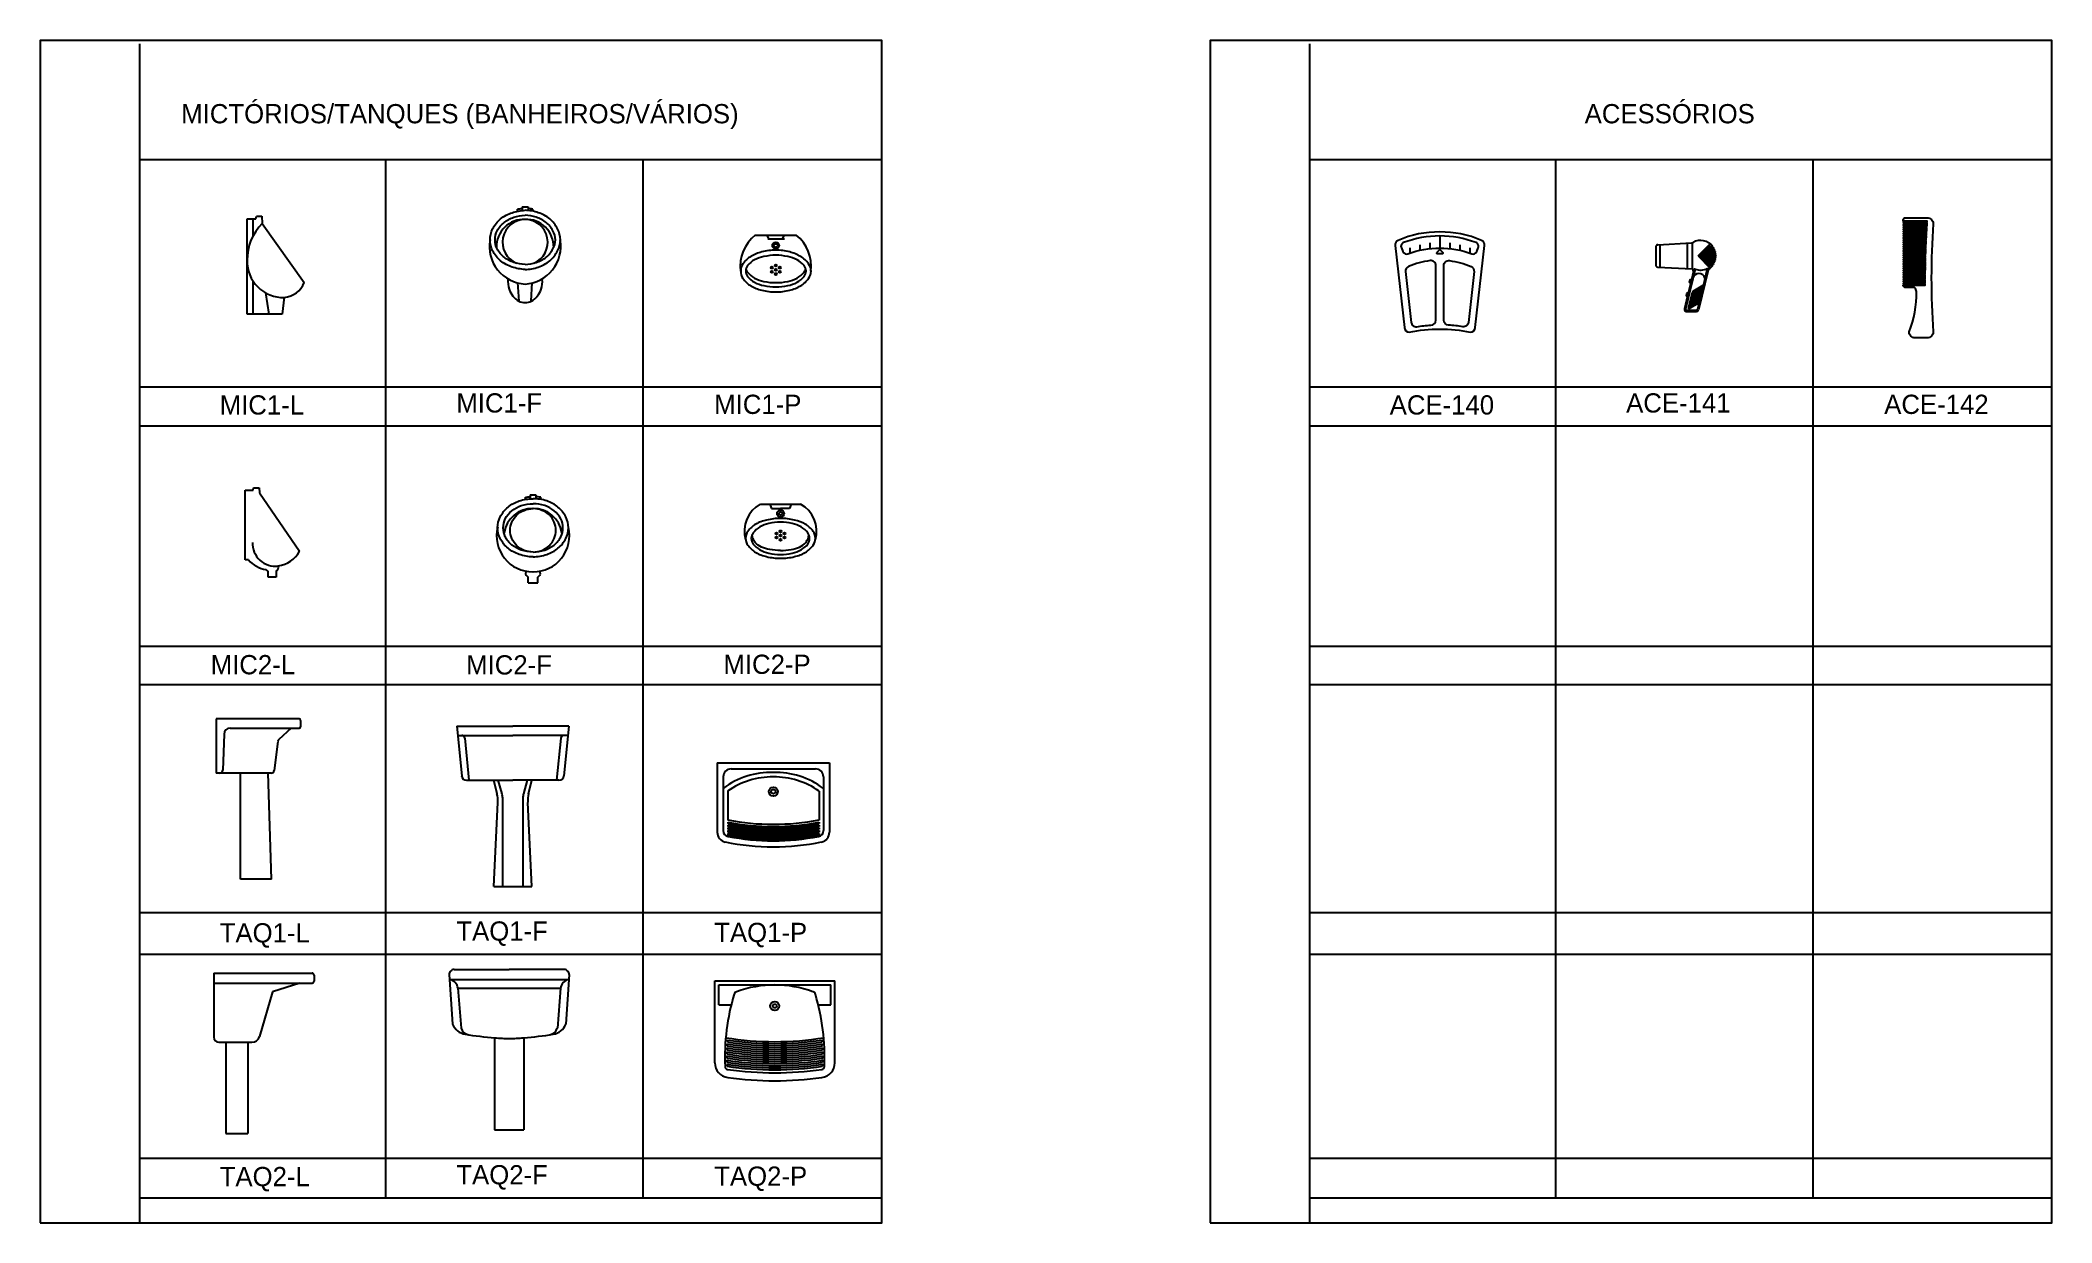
# Model space of a CAD drawing. Extents: x -828.4 to -818.4, y 498.1 to 504.
import ezdxf

# ---------------------------------------------------------------- set-up
doc = ezdxf.new("R2010")
doc.units = 0
doc.header["$LTSCALE"] = 50
doc.header["$MEASUREMENT"] = 0
doc.layers.get('0').update_dxf_attribs({"linetype": 'CONTINUOUS'})
for name, color, linetype in [('A-PECAS', 2, 'CONTINUOUS'), ('ACES', 2, 'CONTINUOUS'), ('ACES-I', 1, 'CONTINUOUS'), ('FOLHA', 3, 'CONTINUOUS')]:
    doc.layers.add(name, color=color, linetype=linetype)

# ---------------------------------------------------------------- blocks, each defined once
blk = doc.blocks.new('BALANCA')
at = {"layer": 'ACES'}
blk.add_lwpolyline([(0.153, -0.016, 0.382162), (0.177, 0.007), (0.223, 0.416, 0.331201), (0.208, 0.442, 0.20382), (-0.208, 0.442, 0.331201), (-0.223, 0.416), (-0.177, 0.007, 0.382162), (-0.153, -0.016, -0.102447)], format="xyb", close=True, dxfattribs=at)
at = {"layer": 'ACES-I'}
for p, q in [((-0.15, 0.404), (-0.15, 0.378)), ((-0.1, 0.42), (-0.1, 0.393)), ((-0.05, 0.429), (-0.05, 0.401)), ((0, 0.464), (0, 0.404)), ((0.05, 0.429), (0.05, 0.401)), ((0.1, 0.42), (0.1, 0.393)), ((0.15, 0.404), (0.15, 0.378))]:
    blk.add_line(p, q, dxfattribs=at)
for points in [[(-0.159, 0.375, -0.181788), (0.159, 0.375, 0.401824), (0.184, 0.386), (0.192, 0.404, 0.426201), (0.181, 0.431, 0.182682), (-0.181, 0.431, 0.426201), (-0.192, 0.404), (-0.184, 0.386, 0.401824)], [(-0.143, 0.033, 0.425474), (-0.115, 0.011, -0.023131), (-0.044, 0.019, 0.397777), (-0.02, 0.044), (-0.02, 0.316, 0.450805), (-0.048, 0.341, 0.072218), (-0.156, 0.311, 0.328558), (-0.171, 0.286)], [(-0.016, 0.38, 0.668179), (-0.014, 0.376), (0.014, 0.376, 0.668179), (0.016, 0.38), (0, 0.396)], [(0.156, 0.311, -0.328558), (0.171, 0.286), (0.143, 0.033, -0.425474), (0.115, 0.011, 0.023131), (0.044, 0.019, -0.397777), (0.02, 0.044), (0.02, 0.316, -0.450805), (0.048, 0.341, -0.072218)]]:
    blk.add_lwpolyline(points, format="xyb", close=True, dxfattribs=at)
blk = doc.blocks.new('SECADOR1')
at = {"layer": 'ACES'}
for p, q in [((-0.087, 0.0605), (-0.087, 0.0149)), ((-0.0823, 0.0654), (0.0017, 0.0701)), ((0.0529, 0.0617), (0.0549, 0.0617)), ((0.0552, 0.0587), (0.057, 0.0587)), ((0.0565, 0.0567), (0.0582, 0.0567)), ((0.0581, 0.0537), (0.0598, 0.0537)), ((0.059, 0.0517), (0.0606, 0.0517)), ((-0.0823, 0.0099), (0.004, 0.0052)), ((0.0435, 0.0023), (0.0197, -0.097)), ((0.0529, 0.0137), (0.0549, 0.0137)), ((0.0552, 0.0167), (0.057, 0.0167)), ((0.0565, 0.0187), (0.0582, 0.0187)), ((0.0581, 0.0217), (0.0598, 0.0217)), ((0.059, 0.0237), (0.0606, 0.0237)), ((0.06, 0.0487), (0.0617, 0.0487)), ((0.06, 0.0267), (0.0617, 0.0267)), ((0.0606, 0.0467), (0.0622, 0.0467)), ((0.0606, 0.0287), (0.0622, 0.0287)), ((0.0612, 0.0437), (0.0628, 0.0437)), ((0.0612, 0.0317), (0.0628, 0.0317)), ((0.0615, 0.0417), (0.063, 0.0417)), ((0.0615, 0.0337), (0.063, 0.0337)), ((0.0617, 0.0387), (0.0633, 0.0387)), ((0.0617, 0.0367), (0.0633, 0.0367)), ((0.0001, -0.0286), (-0.0063, -0.0553)), ((-0.0023, -0.0227), (-0.0034, -0.0274)), ((0.0001, -0.0286), (-0.0025, -0.0286)), ((0.0017, -0.0219), (-0.0013, -0.0219)), ((0.0068, -0.0005), (0.0017, -0.0219)), ((-0.0079, -0.062), (-0.0157, -0.0946)), ((-0.0103, -0.056), (-0.0114, -0.0607)), ((-0.0079, -0.062), (-0.0104, -0.062)), ((-0.0063, -0.0553), (-0.0093, -0.0553)), ((-0.0109, -0.1008), (0.0148, -0.1008))]:
    blk.add_line(p, q, dxfattribs=at)
for centre, radius, start, end in [((-0.082, 0.0605), 0.005, 93.145, 180), ((0.0011, 0.08), 0.01, 273.145, 299.1528), ((0.0248, 0.0377), 0.0385, 38.5631, 119.1528), ((0.0248, 0.0377), 0.037, 34.6228, 40.4918), ((0.0248, 0.0377), 0.037, 25.6513, 30.9347), ((0.0248, 0.0377), 0.0385, 29.5713, 33.0557), ((0.0248, 0.0377), 0.037, 17.3143, 22.2582), ((0.0248, 0.0377), 0.0385, 21.3237, 24.5561), ((-0.082, 0.0149), 0.005, 180, 266.855), ((0.0248, 0.0377), 0.0385, 237.5816, 238.4049), ((0.002, 0.0006), 0.005, 346.5185, 58.4049), ((0.0484, 0.0012), 0.005, 122.8694, 166.5185), ((0.0248, 0.0377), 0.0385, 302.8694, 321.4369), ((0.0248, 0.0377), 0.037, 319.5082, 325.3772), ((0.0248, 0.0377), 0.037, 329.0653, 334.3487), ((0.0248, 0.0377), 0.0385, 326.9443, 330.4287), ((0.0248, 0.0377), 0.037, 337.7418, 342.6857), ((0.0248, 0.0377), 0.0385, 335.4439, 338.6763), ((0.0248, 0.0377), 0.037, 9.3424, 14.0933), ((0.0248, 0.0377), 0.037, 1.5504, 6.2129), ((0.0248, 0.0377), 0.037, 353.7871, 358.4496), ((0.0248, 0.0377), 0.0385, 13.5189, 16.6015), ((0.0248, 0.0377), 0.0385, 343.3985, 346.4811), ((0.0248, 0.0377), 0.0385, 5.9636, 8.9658), ((0.0248, 0.0377), 0.0385, 351.0342, 354.0364), ((0.0248, 0.0377), 0.0385, 358.5116, 1.4884), ((-0.0025, -0.0276), 0.001, 166.5185, 270), ((-0.0013, -0.0229), 0.001, 90, 166.5185), ((-0.0109, -0.0958), 0.005, 166.5185, 270), ((-0.0104, -0.061), 0.001, 166.5185, 270), ((-0.0093, -0.0563), 0.001, 90, 166.5185), ((0.0148, -0.0958), 0.005, 270, 346.5185)]:
    blk.add_arc(centre, radius, start, end, dxfattribs=at)
at = {"layer": 'ACES-I'}
for p, q in [((-0.077, 0.0657), (-0.077, 0.0102)), ((-0.009, 0.0695), (-0.009, 0.0059)), ((0.004, 0.0705), (0.004, 0.0052)), ((0.0183, 0.0377), (0.0487, 0.0681)), ((0.0321, 0.0487), (0.0351, 0.0517)), ((0.0351, 0.0517), (0.059, 0.0517)), ((0.0371, 0.0537), (0.0401, 0.0567)), ((0.0371, 0.0537), (0.0581, 0.0537)), ((0.0401, 0.0567), (0.0565, 0.0567)), ((0.0421, 0.0587), (0.0451, 0.0617)), ((0.0421, 0.0587), (0.0552, 0.0587)), ((0.0451, 0.0617), (0.0529, 0.0617)), ((0.0478, 0.0617), (0.0478, 0.0587)), ((0.0478, 0.0567), (0.0478, 0.0537)), ((0.0478, 0.0517), (0.0478, 0.0487)), ((0.0112, 0.0049), (-0.0128, -0.0953)), ((0.0183, 0.0377), (0.0485, 0.0074)), ((0.0221, 0.0387), (0.0251, 0.0417)), ((0.0221, 0.0387), (0.0617, 0.0387)), ((0.0221, 0.0367), (0.0251, 0.0337)), ((0.0221, 0.0367), (0.0633, 0.0367)), ((0.0251, 0.0417), (0.0615, 0.0417)), ((0.0251, 0.0337), (0.0615, 0.0337)), ((0.0271, 0.0437), (0.0301, 0.0467)), ((0.0271, 0.0437), (0.0612, 0.0437)), ((0.0271, 0.0317), (0.0612, 0.0317)), ((0.0271, 0.0317), (0.0301, 0.0287)), ((0.0301, 0.0467), (0.0606, 0.0467)), ((0.0301, 0.0287), (0.0606, 0.0287)), ((0.0414, 0.0063), (0.0316, -0.0345)), ((0.0321, 0.0487), (0.06, 0.0487)), ((0.0321, 0.0267), (0.06, 0.0267)), ((0.0321, 0.0267), (0.0351, 0.0237)), ((0.0351, 0.0237), (0.059, 0.0237)), ((0.0371, 0.0217), (0.0581, 0.0217)), ((0.0371, 0.0217), (0.0401, 0.0187)), ((0.0401, 0.0187), (0.0565, 0.0187)), ((0.0421, 0.0167), (0.0451, 0.0137)), ((0.0421, 0.0167), (0.0552, 0.0167)), ((0.0451, 0.0137), (0.0529, 0.0137)), ((0.0478, 0.0467), (0.0478, 0.0437)), ((0.0478, 0.0417), (0.0478, 0.0387)), ((0.0478, 0.0367), (0.0478, 0.0337)), ((0.0478, 0.0317), (0.0478, 0.0287)), ((0.0478, 0.0267), (0.0478, 0.0237)), ((0.0478, 0.0217), (0.0478, 0.0187)), ((0.0478, 0.0167), (0.0478, 0.0137)), ((0.0011, -0.0371), (-0.0022, -0.0383)), ((0.0036, -0.0659), (0.0312, -0.0491)), ((0.0052, -0.0591), (0.0328, -0.0423)), ((0.0059, -0.0621), (0.0318, -0.0464)), ((0.0066, -0.05), (0.0311, -0.0351)), ((0.0069, -0.0522), (0.0345, -0.0354)), ((0.0076, -0.0553), (0.0335, -0.0395)), ((0.0336, -0.0263), (0.0366, -0.0263)), ((-0.0109, -0.0978), (0.0148, -0.0978)), ((-0.0053, -0.0927), (0.0043, -0.0531)), ((-0.0038, -0.0938), (0.0189, -0.08)), ((-0.0022, -0.0885), (-0.0019, -0.0872)), ((-0.0015, -0.0865), (0.0262, -0.0697)), ((-0.0008, -0.0896), (0.0253, -0.0738)), ((-0.0006, -0.0817), (-0.0002, -0.0803)), ((0.0002, -0.0797), (0.0279, -0.0628)), ((0.0009, -0.0827), (0.0269, -0.0669)), ((0.0011, -0.0748), (0.0014, -0.0734)), ((0.0019, -0.0728), (0.0295, -0.056)), ((0.0026, -0.0759), (0.0285, -0.0601)), ((0.0028, -0.0679), (0.0031, -0.0665)), ((0.0043, -0.069), (0.0302, -0.0532)), ((0.0044, -0.061), (0.0048, -0.0597)), ((0.0061, -0.0542), (0.0064, -0.0528)), ((0.0204, -0.0811), (0.0168, -0.0963))]:
    blk.add_line(p, q, dxfattribs=at)
for centre, radius, start, end in [((0.0248, 0.0377), 0.0287, 33.8888, 36.4351), ((0.0248, 0.0377), 0.0307, 31.4163, 38.2423), ((0.0248, 0.0377), 0.0287, 22.5406, 29.2017), ((0.0248, 0.0377), 0.035, 36.9183, 43.3526), ((0.0248, 0.0377), 0.0307, 20.9996, 27.1355), ((0.0248, 0.0377), 0.035, 27.2361, 32.9201), ((0.0248, 0.0377), 0.035, 18.3391, 23.6063), ((0.0102, 0.0007), 0.00433, 76.1141, 149.4348), ((0.0248, 0.0377), 0.0355, 247.5662, 297.9168), ((0.0414, 0.0036), 0.00271, 2.722, 89.8876), ((0.0248, 0.0377), 0.0287, 323.5649, 326.1112), ((0.0248, 0.0377), 0.0307, 321.7577, 328.5837), ((0.0248, 0.0377), 0.0287, 330.7983, 337.4594), ((0.0248, 0.0377), 0.035, 316.6474, 323.0817), ((0.0248, 0.0377), 0.0287, 12.0692, 18.2788), ((0.0248, 0.0377), 0.0287, 341.7212, 347.9308), ((0.0248, 0.0377), 0.0307, 332.8645, 339.0004), ((0.0248, 0.0377), 0.0287, 1.9971, 8.0129), ((0.0248, 0.0377), 0.0287, 351.9871, 358.0029), ((0.0248, 0.0377), 0.0307, 11.2722, 17.0499), ((0.0248, 0.0377), 0.0307, 342.9501, 348.7278), ((0.0248, 0.0377), 0.035, 327.0799, 332.7639), ((0.0248, 0.0377), 0.0307, 1.8669, 7.4877), ((0.0248, 0.0377), 0.0307, 352.5123, 358.1331), ((0.0248, 0.0377), 0.035, 336.3937, 341.6609), ((0.0248, 0.0377), 0.035, 9.8821, 14.9178), ((0.0248, 0.0377), 0.035, 345.0822, 350.1179), ((0.0248, 0.0377), 0.035, 1.6391, 6.5698), ((0.0248, 0.0377), 0.035, 353.4302, 358.3609), ((0.0248, 0.0377), 0.037, 345.9067, 350.6576), ((-0.0049, -0.0239), 0.00691, 316.5644, 16.4726), ((0.0092, -0.0543), 0.005, 121.3158, 166.3158), ((0.0207, -0.022), 0.0155, 15.6983, 164.3017), ((0.0306, -0.0342), 0.001, 301.3158, 346.5185), ((-0.0109, -0.0958), 0.002, 166.5185, 270), ((-0.0129, -0.0572), 0.00691, 316.5644, 16.4726), ((-0.0044, -0.093), 0.001, 166.3158, 301.3158), ((-0.0013, -0.0888), 0.001, 166.3158, 301.3158), ((-0.0009, -0.0874), 0.001, 121.3158, 166.3158), ((0.0004, -0.0819), 0.001, 166.3158, 301.3158), ((0.0007, -0.0805), 0.001, 121.3158, 166.3158), ((0.0021, -0.075), 0.001, 166.3158, 301.3158), ((0.0024, -0.0736), 0.001, 121.3158, 166.3158), ((0.0037, -0.0682), 0.001, 166.3158, 301.3158), ((0.0041, -0.0668), 0.001, 121.3158, 166.3158), ((0.0054, -0.0613), 0.001, 166.3158, 301.3158), ((0.0057, -0.0599), 0.001, 121.3158, 166.3158), ((0.0071, -0.0544), 0.001, 166.3158, 301.3158), ((0.0074, -0.053), 0.001, 121.3158, 166.3158), ((0.0148, -0.0958), 0.002, 270, 346.5185), ((0.0195, -0.0808), 0.001, 346.5185, 121.3158)]:
    blk.add_arc(centre, radius, start, end, dxfattribs=at)
blk = doc.blocks.new('PENTE')
at = {"layer": 'ACES'}
blk.add_lwpolyline([(-0.1385, 0.0075, -0.000278), (-0.14, 0.0076), (-0.14, -0.0285, -0.414214), (-0.141, -0.0295), (-0.1411, -0.0295, -0.414214), (-0.1421, -0.0285), (-0.1421, 0.0076, -0.000278), (-0.1436, 0.0077), (-0.1436, -0.0285, -0.414214), (-0.1446, -0.0295), (-0.1447, -0.0295, -0.414214), (-0.1457, -0.0285), (-0.1457, 0.0078, -0.000278), (-0.1472, 0.0078), (-0.1472, -0.0285, -0.414214), (-0.1482, -0.0295), (-0.1483, -0.0295, -0.414214), (-0.1493, -0.0285), (-0.1493, 0.0079, -0.000278), (-0.1508, 0.0079), (-0.1508, -0.0285, -0.414214), (-0.1518, -0.0295), (-0.1519, -0.0295, -0.414214), (-0.1529, -0.0285), (-0.1529, 0.008, -0.000278), (-0.1544, 0.0081), (-0.1544, -0.0285, -0.414214), (-0.1554, -0.0295), (-0.1555, -0.0295, -0.414214), (-0.1565, -0.0285), (-0.1565, 0.0082, -0.000278), (-0.158, 0.0082), (-0.158, -0.0285, -0.414214), (-0.159, -0.0295), (-0.1591, -0.0295, -0.414214), (-0.1601, -0.0285), (-0.1601, 0.0083, -0.000278), (-0.1616, 0.0084), (-0.1616, -0.0285, -0.414214), (-0.1626, -0.0295), (-0.1627, -0.0295, -0.414214), (-0.1637, -0.0285), (-0.1637, 0.0085, -0.000278), (-0.1652, 0.0086), (-0.1652, -0.0285, -0.414214), (-0.1662, -0.0295), (-0.1663, -0.0295, -0.414214), (-0.1673, -0.0285), (-0.1673, 0.0087, -0.000278), (-0.1688, 0.0087), (-0.1688, -0.0285, -0.414214), (-0.1698, -0.0295), (-0.1699, -0.0295, -0.414214), (-0.1709, -0.0285), (-0.1709, 0.0089, -0.000278), (-0.1724, 0.0089), (-0.1724, -0.0285, -0.414214), (-0.1734, -0.0295), (-0.1735, -0.0295, -0.414214), (-0.1745, -0.0285), (-0.1745, 0.009, -0.000278), (-0.176, 0.0091), (-0.176, -0.0285, -0.414214), (-0.177, -0.0295), (-0.1771, -0.0295, -0.414214), (-0.1781, -0.0285), (-0.1781, 0.0093, -0.000278), (-0.1796, 0.0093), (-0.1796, -0.0285, -0.414214), (-0.1806, -0.0295), (-0.1807, -0.0295, -0.414214), (-0.1817, -0.0285), (-0.1817, 0.0095, -0.000278), (-0.1832, 0.0096), (-0.1832, -0.0285, -0.414214), (-0.1842, -0.0295), (-0.1843, -0.0295, -0.414214), (-0.1853, -0.0285), (-0.1853, 0.0097, -0.000278), (-0.1868, 0.0098), (-0.1868, -0.0285, -0.414214), (-0.1878, -0.0295), (-0.1879, -0.0295, -0.414214), (-0.1889, -0.0285), (-0.1889, 0.01), (-0.1904, 0.01), (-0.1904, -0.0285, -0.414214), (-0.1914, -0.0295), (-0.1915, -0.0295, -0.414214), (-0.1925, -0.0285), (-0.1925, 0.01), (-0.194, 0.01), (-0.194, -0.03), (-0.195, -0.03, -0.414214), (-0.2, -0.025), (-0.2, 0.01, -0.414214), (-0.19, 0.02, 0.033333), (-0.01, 0.02, -0.414214), (0, 0.01), (0, -0.01, -0.414214), (-0.01, -0.02, 0.103558), (-0.0771, -0.0079, 0.232609), (-0.0837, -0.0109), (-0.0837, -0.025, -0.340888), (-0.0875, -0.0298, -0.491549), (-0.0881, -0.0294), (-0.0881, 0.007, -0.000277), (-0.0896, 0.007), (-0.0896, -0.0285, -0.414214), (-0.0906, -0.0295), (-0.0907, -0.0295, -0.414214), (-0.0917, -0.0285), (-0.0917, 0.007, -0.000277), (-0.0932, 0.007), (-0.0932, -0.0285, -0.414214), (-0.0942, -0.0295), (-0.0943, -0.0295, -0.414214), (-0.0953, -0.0285), (-0.0953, 0.007, -0.000277), (-0.0968, 0.007), (-0.0968, -0.0285, -0.414214), (-0.0978, -0.0295), (-0.0979, -0.0295, -0.414214), (-0.0989, -0.0285), (-0.0989, 0.007, -0.000277), (-0.1004, 0.007), (-0.1004, -0.0285, -0.414214), (-0.1014, -0.0295), (-0.1015, -0.0295, -0.414214), (-0.1025, -0.0285), (-0.1025, 0.007, -0.000277), (-0.104, 0.007), (-0.104, -0.0285, -0.414214), (-0.105, -0.0295), (-0.1051, -0.0295, -0.414214), (-0.1061, -0.0285), (-0.1061, 0.007, -0.000277), (-0.1076, 0.007), (-0.1076, -0.0285, -0.414214), (-0.1086, -0.0295), (-0.1087, -0.0295, -0.414214), (-0.1097, -0.0285), (-0.1097, 0.007, -0.000277), (-0.1112, 0.007), (-0.1112, -0.0285, -0.414214), (-0.1122, -0.0295), (-0.1123, -0.0295, -0.414214), (-0.1133, -0.0285), (-0.1133, 0.0071, -0.000277), (-0.1148, 0.0071), (-0.1148, -0.0285, -0.414214), (-0.1158, -0.0295), (-0.1159, -0.0295, -0.414214), (-0.1169, -0.0285), (-0.1169, 0.0071, -0.000277), (-0.1184, 0.0071), (-0.1184, -0.0285, -0.414214), (-0.1194, -0.0295), (-0.1195, -0.0295, -0.414214), (-0.1205, -0.0285), (-0.1205, 0.0071, -0.000278), (-0.122, 0.0072), (-0.122, -0.0285, -0.414214), (-0.123, -0.0295), (-0.1231, -0.0295, -0.414214), (-0.1241, -0.0285), (-0.1241, 0.0072, -0.000278), (-0.1256, 0.0072), (-0.1256, -0.0285, -0.414214), (-0.1266, -0.0295), (-0.1267, -0.0295, -0.414214), (-0.1277, -0.0285), (-0.1277, 0.0073, -0.000278), (-0.1292, 0.0073), (-0.1292, -0.0285, -0.414214), (-0.1302, -0.0295), (-0.1303, -0.0295, -0.414214), (-0.1313, -0.0285), (-0.1313, 0.0074, -0.000278), (-0.1328, 0.0074), (-0.1328, -0.0285, -0.414214), (-0.1338, -0.0295), (-0.1339, -0.0295, -0.414214), (-0.1349, -0.0285), (-0.1349, 0.0074, -0.000278), (-0.1364, 0.0075), (-0.1364, -0.0285, -0.414214), (-0.1374, -0.0295), (-0.1375, -0.0295, -0.414214), (-0.1385, -0.0285)], format="xyb", close=True, dxfattribs=at)

msp = doc.modelspace()

# ---------------------------------------------------------------- linework, layer by layer
for points in [[(-828.441, 498.119), (-824.241, 498.119), (-824.241, 504.019), (-828.441, 504.019)], [(-822.602, 498.119), (-818.402, 498.119), (-818.402, 504.019), (-822.602, 504.019)]]:
    msp.add_lwpolyline(points, close=True)
at = {"layer": 'A-PECAS'}
for p, q in [((-826.059, 503.167), (-826.059, 503.177)), ((-826.036, 503.189), (-826.006, 503.189)), ((-826.036, 503.189), (-826.036, 503.17)), ((-826.006, 503.189), (-826.006, 503.17)), ((-825.983, 503.167), (-825.983, 503.177)), ((-827.408, 502.652), (-827.408, 503.129)), ((-827.408, 503.129), (-827.364, 503.129)), ((-827.364, 503.129), (-827.362, 503.142)), ((-827.362, 503.142), (-827.335, 503.142)), ((-827.335, 503.142), (-827.333, 503.105)), ((-827.333, 503.105), (-827.124, 502.81)), ((-824.872, 503.047), (-824.668, 503.047)), ((-827.233, 502.652), (-827.408, 502.652)), ((-827.223, 502.737), (-827.233, 502.652)), ((-827.418, 501.427), (-827.418, 501.774)), ((-827.418, 501.774), (-827.378, 501.774)), ((-827.378, 501.774), (-827.376, 501.786)), ((-827.376, 501.786), (-827.348, 501.786)), ((-827.348, 501.786), (-827.346, 501.761)), ((-827.346, 501.761), (-827.147, 501.47)), ((-825.996, 501.751), (-825.996, 501.742)), ((-825.996, 501.751), (-825.967, 501.751)), ((-825.967, 501.751), (-825.967, 501.742)), ((-826.019, 501.729), (-826.019, 501.739)), ((-825.943, 501.729), (-825.943, 501.739)), ((-824.847, 501.705), (-824.646, 501.705)), ((-827.402, 501.427), (-827.418, 501.427)), ((-827.303, 501.371), (-827.314, 501.378)), ((-827.303, 501.341), (-827.303, 501.371)), ((-827.263, 501.341), (-827.303, 501.341)), ((-827.263, 501.37), (-827.263, 501.341)), ((-826.018, 501.355), (-826.016, 501.37)), ((-826.005, 501.312), (-826.006, 501.341)), ((-825.958, 501.312), (-825.957, 501.341)), ((-825.944, 501.355), (-825.947, 501.37)), ((-826.005, 501.312), (-825.958, 501.312)), ((-827.149, 500.633), (-827.562, 500.633)), ((-827.562, 500.633), (-827.562, 500.363)), ((-827.189, 500.587), (-827.25, 500.531)), ((-827.189, 500.587), (-827.149, 500.587)), ((-827.142, 500.626), (-827.142, 500.594)), ((-826.362, 500.597), (-826.082, 500.597)), ((-826.362, 500.597), (-826.337, 500.35)), ((-825.802, 500.597), (-826.082, 500.597)), ((-825.802, 500.597), (-825.827, 500.35)), ((-827.255, 500.521), (-827.273, 500.376)), ((-827.544, 500.363), (-827.562, 500.363)), ((-827.441, 500.363), (-827.544, 500.363)), ((-827.441, 499.833), (-827.441, 500.363)), ((-827.286, 499.833), (-827.303, 500.363)), ((-827.288, 500.363), (-827.303, 500.363)), ((-825.062, 500.414), (-825.062, 500.068)), ((-825.062, 500.414), (-824.502, 500.414)), ((-824.502, 500.414), (-824.502, 500.068)), ((-826.313, 500.327), (-826.082, 500.327)), ((-826.161, 500.26), (-826.177, 500.327)), ((-825.852, 500.327), (-826.082, 500.327)), ((-826.004, 500.26), (-825.987, 500.327)), ((-826.177, 499.797), (-826.157, 500.217)), ((-825.987, 499.797), (-826.008, 500.217)), ((-827.286, 499.833), (-827.441, 499.833)), ((-826.177, 499.797), (-825.987, 499.797)), ((-827.574, 499.365), (-827.084, 499.365)), ((-827.574, 499.365), (-827.574, 499.045)), ((-827.074, 499.355), (-827.074, 499.325)), ((-826.4, 499.358), (-826.383, 499.111)), ((-826.375, 499.383), (-826.1, 499.383)), ((-825.826, 499.383), (-826.1, 499.383)), ((-825.801, 499.358), (-825.818, 499.111)), ((-827.282, 499.272), (-827.347, 499.049)), ((-827.146, 499.315), (-827.282, 499.272)), ((-827.146, 499.315), (-827.084, 499.315)), ((-825.074, 499.326), (-824.475, 499.326)), ((-825.074, 498.918), (-825.074, 499.326)), ((-824.475, 498.918), (-824.475, 499.326)), ((-826.173, 499.043), (-826.173, 498.583)), ((-826.028, 499.043), (-826.028, 498.583)), ((-827.549, 499.02), (-827.515, 499.02)), ((-827.515, 499.02), (-827.515, 498.565)), ((-827.405, 499.02), (-827.405, 498.565)), ((-827.405, 499.02), (-827.385, 499.02)), ((-827.515, 498.565), (-827.405, 498.565)), ((-826.173, 498.583), (-826.028, 498.583))]:
    msp.add_line(p, q, dxfattribs=at)
at = {"layer": 'A-PECAS', "color": 1}
for p, q in [((-827.378, 503.045), (-827.378, 503.129)), ((-824.804, 503.029), (-824.813, 503.047)), ((-824.736, 503.029), (-824.727, 503.047)), ((-824.809, 503.029), (-824.727, 503.029)), ((-827.378, 502.652), (-827.378, 502.817)), ((-827.316, 502.76), (-827.3, 502.652)), ((-826.051, 502.717), (-826.057, 502.81)), ((-825.991, 502.717), (-825.985, 502.81)), ((-825.996, 501.742), (-825.996, 501.732)), ((-825.967, 501.742), (-825.967, 501.732)), ((-824.799, 501.705), (-824.791, 501.683)), ((-824.791, 501.683), (-824.746, 501.683)), ((-824.702, 501.683), (-824.746, 501.683)), ((-824.693, 501.705), (-824.702, 501.683)), ((-827.523, 500.558), (-827.529, 500.378)), ((-827.493, 500.587), (-827.189, 500.587)), ((-826.358, 500.551), (-826.337, 500.551)), ((-826.337, 500.551), (-826.082, 500.551)), ((-826.322, 500.537), (-826.301, 500.327)), ((-825.828, 500.551), (-826.082, 500.551)), ((-825.843, 500.537), (-825.864, 500.327)), ((-825.807, 500.551), (-825.828, 500.551)), ((-827.303, 500.363), (-827.441, 500.363)), ((-825.032, 500.344), (-825.032, 500.076)), ((-824.992, 500.384), (-824.572, 500.384)), ((-824.532, 500.344), (-824.532, 500.076)), ((-826.136, 500.26), (-826.156, 500.327)), ((-826.133, 500.239), (-826.133, 499.797)), ((-826.032, 500.239), (-826.032, 499.797)), ((-826.028, 500.26), (-826.009, 500.327)), ((-825.01, 500.273), (-825.01, 500.129)), ((-824.554, 500.273), (-824.554, 500.129)), ((-825.01, 500.119), (-825.01, 500.112)), ((-825.01, 500.104), (-825.01, 500.097)), ((-825.01, 500.09), (-825.01, 500.083)), ((-825.01, 500.076), (-825.01, 500.069)), ((-825.01, 500.062), (-825.01, 500.054)), ((-824.554, 500.119), (-824.554, 500.112)), ((-824.554, 500.104), (-824.554, 500.097)), ((-824.554, 500.09), (-824.554, 500.083)), ((-824.554, 500.076), (-824.554, 500.069)), ((-824.554, 500.062), (-824.554, 500.054)), ((-826.398, 499.333), (-825.802, 499.333)), ((-827.574, 499.315), (-827.146, 499.315)), ((-826.356, 499.29), (-825.845, 499.29)), ((-826.356, 499.29), (-826.34, 499.09)), ((-825.845, 499.29), (-825.86, 499.09)), ((-825.054, 499.306), (-824.495, 499.306)), ((-825.054, 499.206), (-825.054, 499.306)), ((-824.495, 499.206), (-824.495, 499.306)), ((-825.054, 499.206), (-824.992, 499.206)), ((-824.558, 499.206), (-824.495, 499.206)), ((-827.515, 499.02), (-827.405, 499.02))]:
    msp.add_line(p, q, dxfattribs=at)
at = {"layer": 'A-PECAS'}
for points in [[(-826.021, 502.876, -0.076524), (-826.086, 502.888, -0.090005), (-826.143, 502.919, -0.104474), (-826.183, 502.969, -0.117658), (-826.196, 503.023, -0.117658), (-826.183, 503.078, -0.104474), (-826.143, 503.128, -0.090005), (-826.086, 503.159, -0.076524), (-826.021, 503.171, -0.081902)], [(-826.059, 503.177, -0.025023), (-826.036, 503.18, -0.082399)], [(-826.021, 502.876, 0.076524), (-825.955, 502.888, 0.090005), (-825.898, 502.919, 0.104474), (-825.859, 502.969, 0.117658), (-825.845, 503.023, 0.117658), (-825.859, 503.078, 0.104474), (-825.898, 503.128, 0.090005), (-825.955, 503.159, 0.076524), (-826.021, 503.171, 0.081902)], [(-825.983, 503.177, 0.025023), (-826.006, 503.18, 0.082399)], [(-824.945, 502.868, 0.153507), (-824.934, 502.831, 0.106866), (-824.894, 502.794, 0.073782), (-824.84, 502.772, 0.060343), (-824.77, 502.764, 0.060343), (-824.7, 502.772, 0.073782), (-824.646, 502.794, 0.106866), (-824.606, 502.831, 0.153507), (-824.594, 502.868, 0.153507)], [(-826.107, 502.829, 0.093773), (-826.1, 502.777, 0.08804), (-826.082, 502.743, 0.105312), (-826.053, 502.718, 0.121926), (-826.021, 502.711, 0.121926), (-825.989, 502.718, 0.105312), (-825.96, 502.743, 0.08804), (-825.941, 502.777, 0.090578), (-825.935, 502.827)], [(-826.019, 501.739, -0.025023), (-825.996, 501.742, -0.082399)], [(-825.943, 501.739, 0.025023), (-825.967, 501.742, 0.082399)], [(-826.158, 501.587, -0.116997), (-826.145, 501.641, -0.10433), (-826.106, 501.69, -0.090308), (-826.05, 501.721, -0.082399), (-825.981, 501.732, -0.082399)], [(-825.805, 501.587, 0.116997), (-825.818, 501.641, 0.10433), (-825.857, 501.69, 0.090308), (-825.913, 501.721, 0.082399), (-825.981, 501.732, 0.082399)], [(-824.921, 501.534, 0.158235), (-824.909, 501.5, 0.106494), (-824.87, 501.464, 0.07175), (-824.816, 501.443, 0.058109), (-824.746, 501.435, 0.058109), (-824.676, 501.443, 0.07175), (-824.623, 501.464, 0.106494), (-824.583, 501.5, 0.158235), (-824.572, 501.534, 0.158235)]]:
    msp.add_lwpolyline(points, format="xyb", dxfattribs=at)
at = {"layer": 'A-PECAS', "color": 1}
for points in [[(-826.021, 502.901, -0.073144), (-826.077, 502.911, -0.08828), (-826.126, 502.937, -0.105218), (-826.16, 502.978, -0.121405), (-826.171, 503.023, -0.121405), (-826.16, 503.069, -0.105218), (-826.126, 503.11, -0.08828), (-826.077, 503.136, -0.073144), (-826.021, 503.146, -0.079165)], [(-826.021, 502.901, 0.073144), (-825.965, 502.911, 0.08828), (-825.916, 502.937, 0.105218), (-825.882, 502.978, 0.121405), (-825.87, 503.023, 0.121405), (-825.882, 503.069, 0.105218), (-825.916, 503.11, 0.08828), (-825.965, 503.136, 0.073144), (-826.021, 503.146, 0.079165)], [(-824.594, 502.868, 0.153507), (-824.606, 502.904, 0.106866), (-824.646, 502.941, 0.073782), (-824.7, 502.963, 0.060343), (-824.77, 502.972, 0.060343), (-824.84, 502.963, 0.073782), (-824.894, 502.941, 0.106866), (-824.934, 502.904, 0.153507), (-824.945, 502.868, 0.153507)], [(-824.919, 502.878, 0.10642), (-824.911, 502.862, 0.105262), (-824.876, 502.833, 0.067526), (-824.83, 502.816, 0.053679), (-824.77, 502.81, 0.053679), (-824.709, 502.816, 0.067526), (-824.664, 502.833, 0.105262), (-824.629, 502.862, 0.10642), (-824.621, 502.878, 0.168335)], [(-825.981, 501.466, -0.081122), (-826.04, 501.476, -0.089523), (-826.087, 501.501, -0.104696), (-826.12, 501.542, -0.118707), (-826.13, 501.587, -0.118707), (-826.12, 501.632, -0.104696), (-826.087, 501.672, -0.089523), (-826.04, 501.698, -0.081122), (-825.981, 501.707, -0.081122)], [(-825.981, 501.466, -0.090996), (-826.025, 501.474, -0.096293), (-826.062, 501.497, -0.100487), (-826.087, 501.533, -0.103667), (-826.096, 501.574, -0.103667), (-826.087, 501.615, -0.100487), (-826.062, 501.651, -0.096293), (-826.026, 501.674, -0.093524), (-825.981, 501.683, -0.093524)], [(-825.981, 501.466, 0.081122), (-825.923, 501.476, 0.089523), (-825.876, 501.501, 0.104696), (-825.843, 501.542, 0.118707), (-825.832, 501.587, 0.118707), (-825.843, 501.632, 0.104696), (-825.876, 501.672, 0.089523), (-825.923, 501.698, 0.081122), (-825.981, 501.707, 0.081122)], [(-825.981, 501.466, 0.090996), (-825.938, 501.474, 0.096293), (-825.901, 501.497, 0.100487), (-825.876, 501.533, 0.103667), (-825.867, 501.574, 0.103667), (-825.876, 501.615, 0.100487), (-825.9, 501.651, 0.096293), (-825.937, 501.674, 0.093524), (-825.981, 501.683, 0.093524)], [(-825.981, 501.442, -0.082399), (-826.05, 501.454, -0.090308), (-826.106, 501.485, -0.10433), (-826.145, 501.533, -0.116997), (-826.158, 501.587, -0.116997)], [(-825.981, 501.442, 0.082399), (-825.913, 501.454, 0.090308), (-825.857, 501.485, 0.10433), (-825.818, 501.533, 0.116997), (-825.805, 501.587, 0.116997)], [(-824.746, 501.634, 0.058109), (-824.816, 501.625, 0.07175), (-824.87, 501.605, 0.106494), (-824.909, 501.569, 0.158235), (-824.921, 501.534, 0.158235)], [(-824.746, 501.474, -0.04416), (-824.8, 501.479, -0.058504), (-824.841, 501.491, -0.100522), (-824.873, 501.514, -0.041446), (-824.884, 501.533, -0.101301), (-824.887, 501.552, -0.003595), (-824.887, 501.554)], [(-824.572, 501.534, 0.158235), (-824.583, 501.569, 0.106494), (-824.623, 501.605, 0.07175), (-824.676, 501.625, 0.058109), (-824.746, 501.634, 0.058109)], [(-824.746, 501.474, 0.04416), (-824.693, 501.479, 0.058504), (-824.652, 501.491, 0.100522), (-824.62, 501.514, 0.041446), (-824.609, 501.533, 0.101301), (-824.605, 501.552, 0.003595), (-824.605, 501.554)]]:
    msp.add_lwpolyline(points, format="xyb", dxfattribs=at)
for points in [[(-824.92, 502.868, 0.168335), (-824.911, 502.841, 0.105262), (-824.876, 502.812, 0.067526), (-824.83, 502.795, 0.053679), (-824.77, 502.789, 0.053679), (-824.709, 502.795, 0.067526), (-824.664, 502.812, 0.105262), (-824.629, 502.841, 0.168335), (-824.619, 502.868, 0.168335), (-824.629, 502.895, 0.105262), (-824.664, 502.924, 0.067526), (-824.709, 502.94, 0.053679), (-824.77, 502.947, 0.053679), (-824.83, 502.94, 0.067526), (-824.876, 502.924, 0.105262), (-824.911, 502.895, 0.168335)], [(-824.746, 501.615, 0.056411), (-824.805, 501.608, 0.070161), (-824.849, 501.591, 0.106104), (-824.882, 501.562, 0.161988), (-824.892, 501.534, 0.161988), (-824.882, 501.506, 0.106104), (-824.849, 501.477, 0.070161), (-824.805, 501.46, 0.056411), (-824.746, 501.454, 0.056411), (-824.688, 501.46, 0.070161), (-824.644, 501.477, 0.106104), (-824.61, 501.506, 0.161988), (-824.601, 501.534, 0.161988), (-824.61, 501.562, 0.106104), (-824.644, 501.591, 0.070161), (-824.688, 501.608, 0.056411)]]:
    msp.add_lwpolyline(points, format="xyb", close=True, dxfattribs=at)
at = {"layer": 'A-PECAS'}
msp.add_circle((-824.77, 502.995), 0.0168, dxfattribs=at)
at = {"layer": 'A-PECAS', "color": 1}
for centre, radius in [((-824.77, 502.995), 0.00886), ((-824.79, 502.885), 0.0051), ((-824.79, 502.864), 0.0051), ((-824.77, 502.896), 0.0051), ((-824.77, 502.874), 0.0051), ((-824.77, 502.853), 0.0051), ((-824.75, 502.885), 0.0051), ((-824.75, 502.864), 0.0051), ((-824.746, 501.658), 0.0176), ((-824.746, 501.658), 0.00844), ((-824.766, 501.559), 0.0051), ((-824.766, 501.538), 0.0051), ((-824.746, 501.569), 0.0051), ((-824.746, 501.548), 0.0051), ((-824.726, 501.559), 0.0051), ((-824.726, 501.538), 0.0051), ((-824.746, 501.527), 0.0051), ((-824.782, 500.271), 0.0225), ((-824.782, 500.271), 0.011), ((-824.775, 499.201), 0.0225), ((-824.775, 499.201), 0.00966)]:
    msp.add_circle(centre, radius, dxfattribs=at)
for centre, radius, start, end in [((-827.16, 502.927), 0.248, 134.0964, 181.1974), ((-826.026, 502.988), 0.138, 87.8486, 180.7459), ((-826.021, 503.012), 0.113, 90, 247.3624), ((-826.016, 502.988), 0.138, 359.2541, 92.1514), ((-826.021, 503.012), 0.113, 292.6376, 90), ((-827.228, 502.916), 0.18, 178.3021, 271.7239), ((-825.985, 501.541), 0.142, 88.6223, 171.1474), ((-825.978, 501.541), 0.142, 8.8526, 91.3777), ((-827.267, 501.509), 0.114, 177.3508, 277.0287), ((-827.493, 500.557), 0.03, 90, 178.0735), ((-826.337, 500.536), 0.015, 5.7611, 90), ((-825.828, 500.536), 0.015, 90, 174.2389), ((-827.544, 500.378), 0.015, 270, 358.0735), ((-824.992, 500.344), 0.04, 90, 180), ((-824.795, 499.969), 0.397, 88.2163, 126.789), ((-824.787, 499.956), 0.388, 89.2963, 125.1797), ((-824.77, 499.969), 0.397, 53.211, 91.7837), ((-824.777, 499.956), 0.388, 54.8203, 90.7037), ((-824.572, 500.344), 0.04, 0, 90), ((-826.282, 500.225), 0.15, 5.4974, 13.6704), ((-825.883, 500.225), 0.15, 166.3296, 174.5026), ((-825.002, 500.076), 0.03, 180, 258.7018), ((-824.79, 501.24), 1.132, 258.7978, 270.4155), ((-824.79, 501.236), 1.139, 258.8675, 270.4155), ((-824.79, 501.236), 1.146, 258.9363, 270.4155), ((-824.79, 501.236), 1.153, 259.0043, 270.4155), ((-824.79, 501.236), 1.16, 259.0715, 270.4155), ((-824.79, 501.236), 1.167, 259.1378, 270.4155), ((-824.79, 501.236), 1.174, 259.2033, 270.4155), ((-824.79, 501.236), 1.181, 259.2681, 270.4155), ((-824.79, 501.236), 1.188, 259.3321, 270.4155), ((-824.79, 501.236), 1.195, 259.3953, 270.4155), ((-824.79, 501.236), 1.202, 259.4577, 270.4155), ((-824.782, 501.178), 1.153, 258.7018, 270), ((-824.774, 501.236), 1.181, 269.5845, 280.7319), ((-824.774, 501.236), 1.188, 269.5845, 280.6679), ((-824.774, 501.236), 1.195, 269.5845, 280.6047), ((-824.774, 501.236), 1.202, 269.5845, 280.5423), ((-824.774, 501.24), 1.132, 269.5845, 281.2022), ((-824.774, 501.236), 1.139, 269.5845, 281.1325), ((-824.774, 501.236), 1.146, 269.5845, 281.0637), ((-824.774, 501.236), 1.153, 269.5845, 280.9957), ((-824.774, 501.236), 1.16, 269.5845, 280.9285), ((-824.774, 501.236), 1.167, 269.5845, 280.8622), ((-824.774, 501.236), 1.174, 269.5845, 280.7967), ((-824.782, 501.178), 1.153, 270, 281.2982), ((-824.562, 500.076), 0.03, 281.2982, 0), ((-826.407, 499.282), 0.0517, 7.9223, 79.9718), ((-825.793, 499.282), 0.0517, 100.0282, 172.0777), ((-823.93, 498.945), 1.094, 163.278, 182.4053), ((-824.959, 499.254), 0.02, 110.2384, 163.278), ((-824.775, 498.755), 0.551, 90, 110.2384), ((-824.775, 498.755), 0.551, 69.7616, 90), ((-824.591, 499.254), 0.02, 16.722, 69.7616), ((-825.62, 498.945), 1.094, 357.5947, 16.722), ((-826.295, 499.104), 0.0473, 197.2011, 260.2087), ((-826.01, 501.05), 2.014, 265.3727, 267.4398), ((-826.19, 501.05), 2.014, 272.5602, 274.6273), ((-825.906, 499.104), 0.0473, 279.7913, 342.7989), ((-824.775, 500.541), 1.518, 260.7226, 279.2774), ((-824.775, 500.541), 1.528, 261.1273, 270), ((-823.93, 498.945), 1.084, 175.4, 175.93), ((-824.775, 500.541), 1.518, 270, 279.2774), ((-824.775, 500.541), 1.528, 270, 278.8727), ((-825.62, 498.945), 1.084, 4.07, 4.6), ((-823.93, 498.945), 1.084, 177.5224, 178.0541), ((-824.775, 500.541), 1.578, 261.3053, 270), ((-824.775, 500.541), 1.588, 261.3497, 270), ((-823.93, 498.945), 1.084, 178.5864, 179.1193), ((-824.775, 500.541), 1.598, 261.3969, 270), ((-824.775, 500.541), 1.608, 261.4469, 270), ((-823.93, 498.945), 1.084, 179.6527, 180.1868), ((-824.775, 500.541), 1.618, 261.4997, 270), ((-824.775, 500.541), 1.628, 261.5551, 270), ((-823.93, 498.945), 1.084, 180.7216, 181.2572), ((-823.93, 498.945), 1.084, 176.4604, 176.9911), ((-824.775, 500.541), 1.558, 261.2252, 270), ((-824.775, 500.541), 1.568, 261.2638, 270), ((-824.775, 500.541), 1.548, 261.1895, 270), ((-824.775, 500.541), 1.538, 261.1569, 270), ((-824.775, 500.541), 1.538, 270, 278.8431), ((-824.775, 500.541), 1.548, 270, 278.8105), ((-824.775, 500.541), 1.558, 270, 278.7748), ((-824.775, 500.541), 1.568, 270, 278.7362), ((-824.775, 500.541), 1.578, 270, 278.6947), ((-824.775, 500.541), 1.588, 270, 278.6503), ((-824.775, 500.541), 1.598, 270, 278.6031), ((-824.775, 500.541), 1.608, 270, 278.5531), ((-824.775, 500.541), 1.618, 270, 278.5003), ((-824.775, 500.541), 1.628, 270, 278.4449), ((-825.62, 498.945), 1.084, 3.0089, 3.5396), ((-825.62, 498.945), 1.084, 1.9459, 2.4776), ((-825.62, 498.945), 1.084, 0.8807, 1.4136), ((-825.62, 498.945), 1.084, 359.8132, 0.3473), ((-825.62, 498.945), 1.084, 358.7428, 359.2784), ((-825.008, 498.899), 0.015, 182.4053, 261.8717), ((-824.775, 500.541), 1.638, 261.6133, 270), ((-824.775, 500.541), 1.648, 261.674, 270), ((-823.93, 498.945), 1.084, 181.7934, 182.3305), ((-824.775, 500.541), 1.658, 261.7373, 270), ((-824.775, 500.532), 1.664, 261.8717, 270), ((-824.775, 500.541), 1.638, 270, 278.3867), ((-824.775, 500.541), 1.648, 270, 278.326), ((-824.775, 500.541), 1.658, 270, 278.2627), ((-824.775, 500.532), 1.664, 270, 278.1283), ((-824.542, 498.899), 0.015, 278.1283, 357.5947), ((-825.62, 498.945), 1.084, 357.6695, 358.2066)]:
    msp.add_arc(centre, radius, start, end, dxfattribs=at)
at = {"layer": 'A-PECAS'}
for centre, radius, start, end in [((-824.749, 502.892), 0.198, 128.5668, 187.1291), ((-824.791, 502.892), 0.198, 352.8709, 51.4332), ((-826.011, 502.991), 0.188, 169.9377, 266.9661), ((-826.031, 502.991), 0.188, 273.0339, 10.0623), ((-827.232, 502.852), 0.116, 274.6551, 338.8088), ((-824.773, 501.57), 0.154, 118.7979, 195.9069), ((-824.72, 501.57), 0.154, 344.0931, 61.2021), ((-825.983, 501.547), 0.18, 166.2385, 270.4309), ((-825.98, 501.547), 0.18, 269.5691, 13.7615), ((-827.274, 501.54), 0.145, 278.2725, 331.2091), ((-827.288, 501.528), 0.152, 221.5276, 260.4078), ((-827.273, 501.389), 0.0214, 298.3158, 21.718), ((-825.983, 501.373), 0.0397, 207.0625, 235.1392), ((-825.98, 501.373), 0.0397, 304.8608, 332.9375), ((-827.149, 500.626), 0.0075, 0, 90), ((-827.149, 500.594), 0.0075, 270, 0), ((-827.24, 500.52), 0.015, 132.4125, 173.1149), ((-827.288, 500.378), 0.015, 270, 353.1149), ((-826.313, 500.352), 0.025, 185.7611, 270), ((-825.852, 500.352), 0.025, 270, 354.2389), ((-826.307, 500.225), 0.15, 357.2108, 13.6704), ((-825.858, 500.225), 0.15, 166.3296, 182.7892), ((-825.012, 500.068), 0.05, 180, 258.2868), ((-824.552, 500.068), 0.05, 281.7132, 0), ((-824.782, 501.178), 1.183, 258.2868, 270), ((-824.782, 501.178), 1.183, 270, 281.7132), ((-827.084, 499.355), 0.01, 0, 90), ((-826.375, 499.358), 0.025, 90, 181.1065), ((-825.826, 499.358), 0.025, 358.8935, 90), ((-827.084, 499.325), 0.01, 270, 0), ((-827.549, 499.045), 0.025, 180, 270), ((-827.385, 499.06), 0.04, 270, 343.768), ((-826.306, 499.142), 0.083, 202.2273, 260.4837), ((-826.01, 501.05), 2.014, 261.1601, 265.3727), ((-826.19, 501.05), 2.014, 274.6273, 278.8399), ((-825.894, 499.142), 0.083, 279.5163, 337.7727), ((-824.999, 498.918), 0.075, 180, 262.0805), ((-824.775, 500.532), 1.704, 262.0805, 270), ((-824.775, 500.532), 1.704, 270, 277.9195), ((-824.55, 498.918), 0.075, 277.9195, 0)]:
    msp.add_arc(centre, radius, start, end, dxfattribs=at)
at = {"layer": 'FOLHA', "linetype": 'CONTINUOUS'}
for p, q in [((-827.945, 504.001), (-827.945, 498.119)), ((-822.106, 504.001), (-822.106, 498.119)), ((-824.241, 503.423), (-827.945, 503.423)), ((-826.717, 503.423), (-826.717, 498.244)), ((-825.431, 498.244), (-825.431, 503.423)), ((-818.402, 503.423), (-822.106, 503.423)), ((-820.878, 503.423), (-820.878, 498.244)), ((-819.592, 498.244), (-819.592, 503.423)), ((-827.945, 502.291), (-824.241, 502.291)), ((-822.106, 502.291), (-818.402, 502.291)), ((-827.945, 502.095), (-824.241, 502.095)), ((-822.106, 502.095), (-818.402, 502.095)), ((-827.945, 500.996), (-824.241, 500.996)), ((-822.106, 500.996), (-818.402, 500.996)), ((-827.945, 500.805), (-824.241, 500.805)), ((-822.106, 500.805), (-818.402, 500.805)), ((-827.945, 499.667), (-824.241, 499.667)), ((-822.106, 499.667), (-818.402, 499.667)), ((-827.945, 499.46), (-824.241, 499.46)), ((-822.106, 499.46), (-818.402, 499.46)), ((-827.945, 498.442), (-824.241, 498.442)), ((-822.106, 498.442), (-818.402, 498.442)), ((-827.945, 498.244), (-824.241, 498.244)), ((-822.106, 498.244), (-818.402, 498.244))]:
    msp.add_line(p, q, dxfattribs=at)

# ---------------------------------------------------------------- block references
at = {"layer": 'FOLHA'}
msp.add_blockref('BALANCA', (-821.456, 502.579), dxfattribs=at)
at = {"layer": 'FOLHA', "xscale": 3, "yscale": 3, "zscale": 3, "rotation": 270}
msp.add_blockref('PENTE', (-819.054, 502.534), dxfattribs=at)
at = {"layer": 'FOLHA', "xscale": 2, "yscale": 2, "zscale": 2}
msp.add_blockref('SECADOR1', (-820.204, 502.868), dxfattribs=at)

# ---------------------------------------------------------------- texts
at = {"layer": 'FOLHA', "linetype": 'CONTINUOUS'}
for s, p in [('MICTÓRIOS/TANQUES (BANHEIROS/VÁRIOS)', (-827.737, 503.605)), ('ACESSÓRIOS', (-820.733, 503.605)), ('MIC1-L', (-827.545, 502.152)), ('MIC1-F', (-826.364, 502.162)), ('MIC1-P', (-825.077, 502.155)), ('ACE-140', (-821.706, 502.152)), ('ACE-141', (-820.526, 502.162)), ('ACE-142', (-819.238, 502.155)), ('MIC2-L', (-827.59, 500.856)), ('MIC2-F', (-826.315, 500.855)), ('MIC2-P', (-825.031, 500.858)), ('TAQ1-L', (-827.545, 499.518)), ('TAQ1-F', (-826.364, 499.527)), ('TAQ1-P', (-825.077, 499.52)), ('TAQ2-L', (-827.545, 498.302)), ('TAQ2-F', (-826.364, 498.311)), ('TAQ2-P', (-825.077, 498.304))]:
    msp.add_text(s, height=0.096, dxfattribs=at).set_placement(p)

doc.saveas('drawing.dxf')
